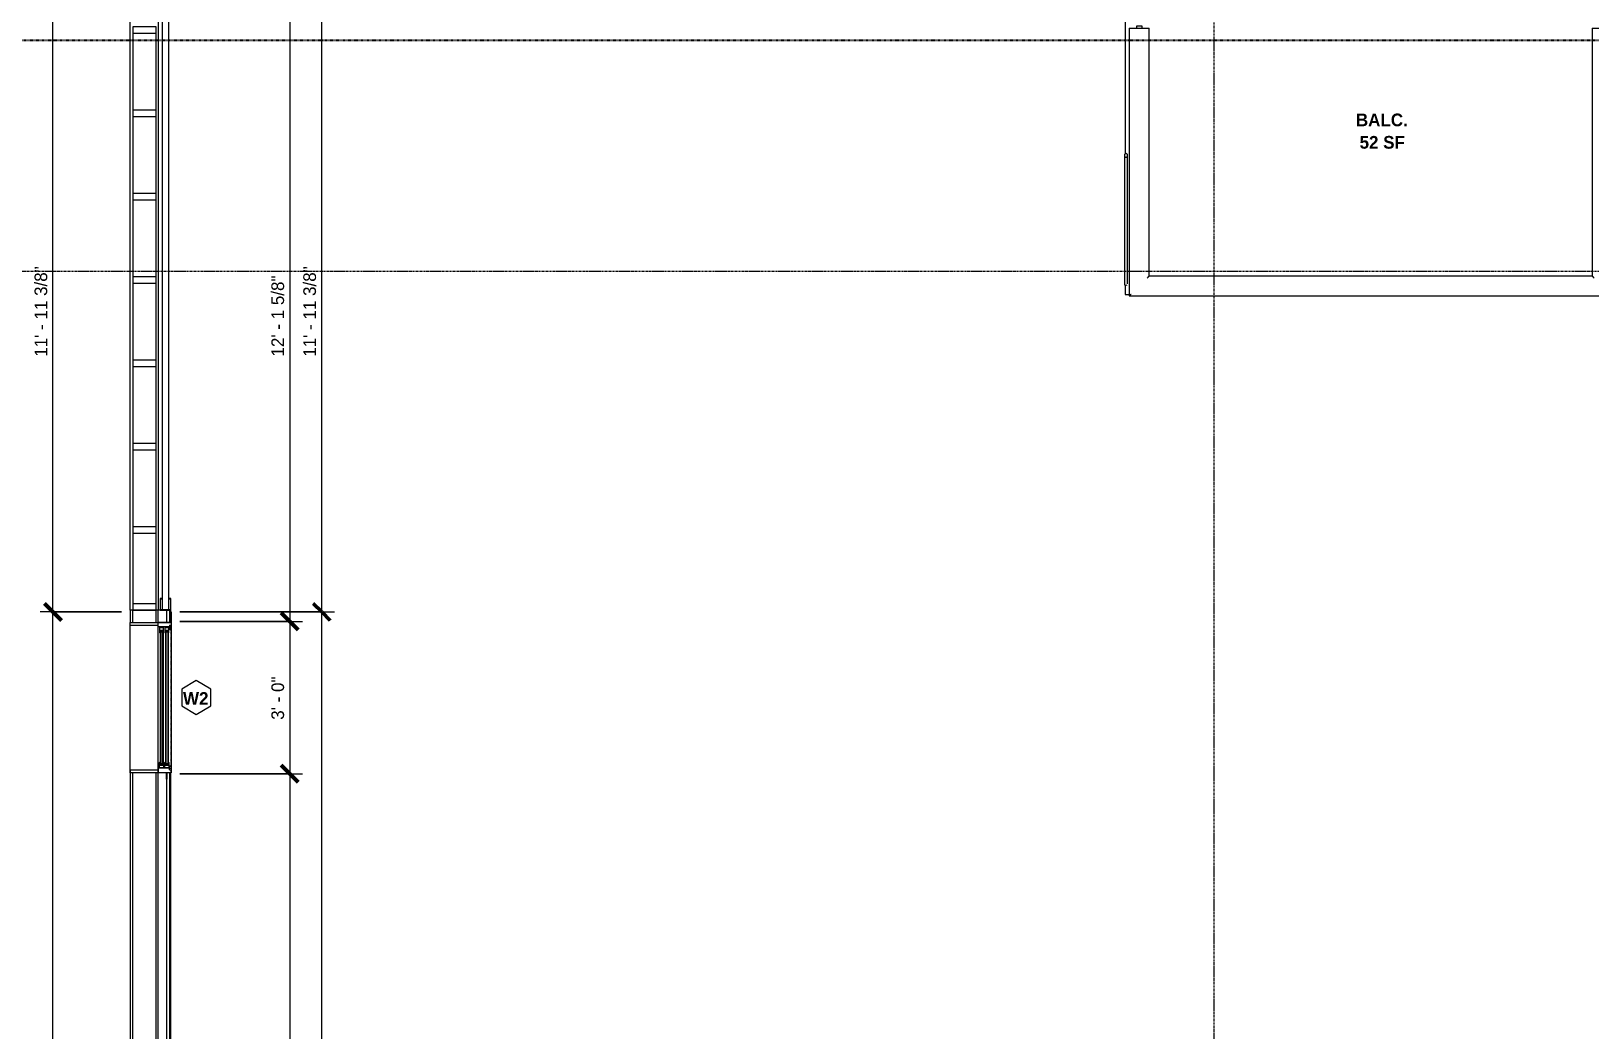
# Model space of a CAD drawing. Header units: inches. Extents: x -4058 to -1781, y 9814 to 12264.
# Drawn here: x -3433.7 to -3065.6, y 11008 to 11244 of the extents above; entities that cross this region are included whole.
import ezdxf

# ---------------------------------------------------------------- set-up
doc = ezdxf.new("R2010")
doc.units = ezdxf.units.IN
doc.header["$MEASUREMENT"] = 0
for name, pattern in [('Aligning Line 1_8_', [0.25, 0.125, -0.125]), ('Dash', [0.25, 0.125, -0.125]), ('Dash_2_', [0.25, 0.125, -0.125]), ('Grid Line 1_2_', [0.875, 0.5, -0.125, 0.125, -0.125])]:
    doc.linetypes.add(name, pattern=pattern)
for name, color, linetype, lineweight in [('0-1', 7, 'Continuous', 5), ('0-2', 7, 'Continuous', 9), ('A-ANNO-DIMS', 211, 'Continuous', 9), ('A-ANNO-DIMS-32', 211, 'Continuous', 9), ('A-AREA-IDEN', 2, 'Continuous', 9), ('A-DETL-GENF-HDLN-1', 7, 'Dash', 9), ('A-DETL-GENF-HDLN-2', 1, 'Continuous', 18), ('A-FLOR-1', 7, 'Continuous', 9), ('A-FLOR-HRAL-1', 7, 'Continuous', 9), ('A-GLAZ', 151, 'Continuous', 18), ('A-GLAZ-1', 7, 'Continuous', 9), ('A-GLAZ-CWMG-1', 7, 'Continuous', 9), ('A-GLAZ-IDEN', 152, 'Continuous', 9), ('A-WALL-1', 7, 'Continuous', 9), ('G-ANNO-SYMB', 111, 'Aligning Line 1_8_', 9), ('S-BEAM-1', 7, 'Continuous', 9), ('S-GRID-1', 1, 'Grid Line 1_2_', 9)]:
    doc.layers.add(name, color=color, linetype=linetype, lineweight=lineweight)
doc.layers.add('0-4', color=250, linetype='Dash_2_')
doc.styles.add('Century Gothic', font='ufonts.com_century-gothic.ttf', dxfattribs={"height": 3})
doc.styles.add('Century Gothic_B', font='GOTHICB.TTF', dxfattribs={"height": 3})
doc.dimstyles.new('THE_DIMENSION_STRING_2', dxfattribs={"dimscale": 12, "dimtxt": 3.132505, "dimasz": 0.333333, "dimexe": 0.25, "dimexo": 0.166667, "dimgap": 0.041667, "dimtad": 1, "dimdec": 4, "dimrnd": 0.0625, "dimzin": 3, "dimdsep": 46, "dimlunit": 4, "dimtxsty": 'Century Gothic', "dimblk1": 'OBLIQUE', "dimblk2": 'OBLIQUE', "dimsah": 1, "dimcen": 0.09, "dimdle": 0.25, "dimazin": 0, "dimtfac": 1, "dimtdec": 4, "dimtix": 1, "dimtmove": 0, "dimatfit": 3, "dimfxl": 1, "dimtvp": 1, "dimtfill": 1, "dimfrac": 2, "dimtolj": 1, "dimtzin": 0, "dimarcsym": 2})
doc.dimstyles.new('THE_DIMENSION_STRING_4', dxfattribs={"dimscale": 12, "dimtxt": 3.132505, "dimasz": 0.333333, "dimexe": 0.25, "dimexo": 0.166667, "dimgap": 0.041667, "dimtad": 1, "dimdec": 4, "dimrnd": 0.0625, "dimzin": 3, "dimdsep": 46, "dimlunit": 4, "dimtxsty": 'Century Gothic', "dimblk1": 'OBLIQUE', "dimblk2": 'OBLIQUE', "dimsah": 1, "dimcen": 0.09, "dimdle": 0.25, "dimazin": 0, "dimtfac": 1, "dimtdec": 4, "dimtix": 1, "dimtmove": 0, "dimatfit": 3, "dimfxl": 1, "dimtvp": 1, "dimtfill": 1, "dimfrac": 2, "dimtolj": 1, "dimtzin": 0, "dimarcsym": 2})

# ---------------------------------------------------------------- blocks, each defined once
blk = doc.blocks.new('Rectangular Mullion - Profile_Polycarbonate_right-3362549-UNIT PLANS - 2ND FLOOR')
at = {"layer": 'A-GLAZ-CWMG-1'}
for p, q in [((0, 1.29), (-2.75, 1.29)), ((-2.75, 1.29), (-2.75, 0.79)), ((-2.75, 0.79), (-2.5, 0.79)), ((-2.69, 0.85), (-2.69, 1.22)), ((-2.69, 1.22), (-0.06, 1.22)), ((-2.5, 0.85), (-2.69, 0.85)), ((-2.5, 0.79), (-2.5, 0.85)), ((-0.06, 1.22), (-0.06, -1.15)), ((0, -1.21), (0, 1.29)), ((-2.5, -0.79), (-2.75, -0.79)), ((-2.75, -0.79), (-2.75, -1.21)), ((-2.75, -1.21), (0, -1.21)), ((-2.69, -1.15), (-2.69, -0.85)), ((-2.69, -0.85), (-2.5, -0.85)), ((-0.06, -1.15), (-2.69, -1.15)), ((-2.5, -0.85), (-2.5, -0.79))]:
    blk.add_line(p, q, dxfattribs=at)
blk = doc.blocks.new('Rectangular Mullion - Stud - Vertical-3363278-UNIT PLANS - 2ND FLOOR')
at = {"layer": 'A-GLAZ-CWMG-1'}
for p, q in [((-1.5, 2.75), (0, 2.75)), ((-1.5, -2.75), (-1.5, 2.75)), ((0, 2.75), (0, -2.75)), ((0, -2.75), (-1.5, -2.75))]:
    blk.add_line(p, q, dxfattribs=at)
blk = doc.blocks.new('Rectangular Mullion - Stud - Base_Head-1991713-UNIT PLANS - 2ND FLOOR')
at = {"layer": 'A-GLAZ-CWMG-1'}
for p, q in [((-3409.67, 11243.46), (-3409.67, 11225.28)), ((-3404.17, 11225.28), (-3404.17, 11243.46))]:
    blk.add_line(p, q, dxfattribs=at)
blk = doc.blocks.new('Rectangular Mullion - Stud - Base_Head-1769174-UNIT PLANS - 2ND FLOOR')
at = {"layer": 'A-GLAZ-CWMG-1'}
for p, q in [((-3409.67, 11223.78), (-3409.67, 11205.59)), ((-3404.17, 11205.59), (-3404.17, 11223.78))]:
    blk.add_line(p, q, dxfattribs=at)
blk = doc.blocks.new('Rectangular Mullion - Stud - Vertical-3363281-UNIT PLANS - 2ND FLOOR')
at = {"layer": 'A-GLAZ-CWMG-1'}
for p, q in [((0, 2.75), (1.5, 2.75)), ((0, -2.75), (0, 2.75)), ((1.5, 2.75), (1.5, -2.75)), ((1.5, -2.75), (0, -2.75))]:
    blk.add_line(p, q, dxfattribs=at)
blk = doc.blocks.new('Rectangular Mullion - Stud - Base_Head-1769175-UNIT PLANS - 2ND FLOOR')
at = {"layer": 'A-GLAZ-CWMG-1'}
for p, q in [((-3409.67, 11125.36), (-3409.67, 11108.68)), ((-3404.17, 11108.68), (-3404.17, 11125.36))]:
    blk.add_line(p, q, dxfattribs=at)
blk = doc.blocks.new('Window-Double_Hung-Marvin-Essential - ESDH3066 - 2nd Floor-3357222-UNIT PLANS - 2ND FLOOR')
at = {"layer": 'A-DETL-GENF-HDLN-1'}
blk.add_line((16.1, -4.84), (-16.5, -4.84), dxfattribs=at)
at = {"layer": 'A-DETL-GENF-HDLN-2'}
for p, q in [((-17.13, 4.81), (-17.75, 4.81)), ((-17.13, -1.78), (-17.13, 4.81)), ((17.12, 4.81), (17.75, 4.81)), ((17.12, 4.81), (17.12, -1.78)), ((-16.72, -1.81), (-17.75, -1.81)), ((-17.75, -4.91), (-17.75, -1.81)), ((-16.72, -4.4), (-16.72, -1.81)), ((-16.56, -2.16), (-15.34, -2.16)), ((-16.56, -2.16), (-16.56, -3.09)), ((-15.34, -3.09), (-16.56, -3.09)), ((-16.56, -3.38), (-15.34, -3.38)), ((-16.56, -3.38), (-16.56, -4.31)), ((-15.28, -2.27), (-15.94, -2.27)), ((-15.94, -2.27), (-15.94, -2.99)), ((-15.94, -2.99), (-15.28, -2.99)), ((-15.28, -3.49), (-15.94, -3.49)), ((-15.94, -3.49), (-15.94, -4.21)), ((-15.84, -2.29), (-15.84, -2.98)), ((-15.84, -3.51), (-15.84, -4.2)), ((-15.54, -2.42), (-15.54, -2.85)), ((-15.54, -3.63), (-15.54, -4.07)), ((-15.34, -2.16), (-15.28, -2.22)), ((-15.34, -3.09), (-15.28, -3.03)), ((-15.34, -3.38), (-15.28, -3.44)), ((-15.28, -2.22), (-15.28, -2.27)), ((-15.28, -2.99), (-15.28, -3.03)), ((-15.28, -3.44), (-15.28, -3.49)), ((15.34, -2.16), (15.28, -2.22)), ((15.28, -2.22), (15.28, -2.27)), ((15.28, -2.27), (15.94, -2.27)), ((15.28, -2.99), (15.28, -3.03)), ((15.94, -2.99), (15.28, -2.99)), ((15.34, -3.09), (15.28, -3.03)), ((15.34, -3.38), (15.28, -3.44)), ((15.28, -3.44), (15.28, -3.49)), ((15.28, -3.49), (15.94, -3.49)), ((16.56, -2.16), (15.34, -2.16)), ((15.34, -3.09), (16.56, -3.09)), ((16.56, -3.38), (15.34, -3.38)), ((15.54, -2.42), (15.54, -2.85)), ((15.54, -3.63), (15.54, -4.07)), ((15.84, -2.29), (15.84, -2.98)), ((15.84, -3.51), (15.84, -4.2)), ((15.94, -2.27), (15.94, -2.99)), ((15.94, -3.49), (15.94, -4.21)), ((16.56, -2.16), (16.56, -3.09)), ((16.56, -3.38), (16.56, -4.31)), ((16.72, -4.4), (16.72, -1.81)), ((16.72, -1.81), (17.75, -1.81)), ((17.75, -4.91), (17.75, -1.81)), ((-19.25, -3.86), (-19.25, -3.81)), ((-19.25, -3.81), (-17.9, -3.81)), ((-17.75, -3.86), (-19.25, -3.86)), ((-17.9, -3.81), (-17.9, -3.7)), ((-17.9, -3.7), (-17.75, -3.7)), ((-17.75, -4.91), (-17.16, -4.91)), ((-17.08, -4.5), (-17.16, -4.91)), ((-17.08, -4.5), (-16.19, -4.5)), ((-16.85, -4.87), (-16.85, -4.5)), ((-16.3, -4.87), (-16.85, -4.87)), ((-16.38, -4.4), (-16.72, -4.4)), ((-15.34, -4.31), (-16.56, -4.31)), ((-16.38, -4.5), (-16.38, -4.4)), ((-16.18, -4.64), (-16.3, -4.64)), ((-16.3, -4.64), (-16.3, -4.87)), ((-16.19, -4.5), (-16.19, -4.59)), ((-16.19, -4.59), (-16.1, -4.59)), ((-16.18, -4.84), (-16.18, -4.64)), ((-16.18, -4.84), (-16.1, -4.84)), ((-16.1, -4.59), (-16.1, -4.84)), ((-15.94, -4.21), (-15.28, -4.21)), ((-15.34, -4.31), (-15.28, -4.25)), ((-15.28, -4.21), (-15.28, -4.25)), ((15.28, -4.21), (15.28, -4.25)), ((15.94, -4.21), (15.28, -4.21)), ((15.34, -4.31), (15.28, -4.25)), ((15.34, -4.31), (16.56, -4.31)), ((16.19, -4.59), (16.1, -4.59)), ((16.1, -4.59), (16.1, -4.84)), ((16.18, -4.84), (16.1, -4.84)), ((16.18, -4.84), (16.18, -4.64)), ((16.18, -4.64), (16.3, -4.64)), ((17.08, -4.5), (16.19, -4.5)), ((16.19, -4.5), (16.19, -4.59)), ((16.3, -4.64), (16.3, -4.87)), ((16.3, -4.87), (16.85, -4.87)), ((16.38, -4.5), (16.38, -4.4)), ((16.38, -4.4), (16.72, -4.4)), ((16.85, -4.87), (16.85, -4.5)), ((17.08, -4.5), (17.16, -4.91)), ((17.75, -4.91), (17.16, -4.91)), ((17.9, -3.7), (17.75, -3.7)), ((17.75, -3.86), (19.25, -3.86)), ((17.9, -3.81), (17.9, -3.7)), ((19.25, -3.81), (17.9, -3.81)), ((19.25, -3.86), (19.25, -3.81))]:
    blk.add_line(p, q, dxfattribs=at)
at = {"layer": 'A-GLAZ'}
for p, q in [((15.84, -2.29), (-15.84, -2.29)), ((15.84, -2.42), (-15.84, -2.42)), ((15.84, -2.85), (-15.84, -2.85)), ((15.84, -2.98), (-15.84, -2.98)), ((15.84, -3.51), (-15.84, -3.51)), ((15.84, -3.63), (-15.84, -3.63)), ((15.84, -4.07), (-15.84, -4.07)), ((15.84, -4.2), (-15.84, -4.2))]:
    blk.add_line(p, q, dxfattribs=at)
at = {"layer": 'A-GLAZ-1'}
for p, q in [((-17.75, 4.81), (17.75, 4.81)), ((-17.75, -1.78), (-17.75, 4.81)), ((17.75, 4.81), (17.75, -1.78)), ((-17.75, -1.81), (17.75, -1.81)), ((-17.75, -4.91), (-17.75, -1.81)), ((17.75, -1.81), (17.75, -4.91)), ((17.75, -4.91), (-17.75, -4.91)), ((17.75, -4.81), (20.21, -4.81)), ((20.21, -4.88), (17.75, -4.88)), ((20.21, -4.81), (20.21, -4.88))]:
    blk.add_line(p, q, dxfattribs=at)
blk = doc.blocks.new('Railing - Baluster_01-2700443-UNIT PLANS - 2ND FLOOR')
at = {"layer": 'A-FLOR-HRAL-1'}
for p, q in [((-0.59, 1.18), (0.59, 1.18)), ((-0.59, 0.59), (-0.59, 1.18)), ((0.59, 1.18), (0.59, 0.59))]:
    blk.add_line(p, q, dxfattribs=at)
blk = doc.blocks.new('Railing - Railing-3287744-UNIT PLANS - 2ND FLOOR')
at = {"layer": 'A-FLOR-HRAL-1'}
for p, q in [((-3174.37, 11244.64), (-3174.37, 11181.39)), ((-3174.37, 11244.64), (-3173.9, 11244.64)), ((-3173.9, 11244.64), (-3170.12, 11244.64)), ((-3170.12, 11244.64), (-3169.65, 11244.64)), ((-3169.65, 11186.11), (-3169.65, 11244.64)), ((-3065.05, 11244.64), (-3065.05, 11186.11)), ((-3065.05, 11244.64), (-3064.58, 11244.64)), ((-3064.58, 11244.64), (-3060.8, 11244.64)), ((-3060.8, 11244.64), (-3060.32, 11244.64)), ((-3060.32, 11214.59), (-3060.32, 11244.64)), ((-3060.32, 11181.39), (-3060.32, 11210.26)), ((-3065.05, 11186.11), (-3169.65, 11186.11)), ((-3174.37, 11181.39), (-3060.32, 11181.39))]:
    blk.add_line(p, q, dxfattribs=at)
for points, knots in [([(-3170.12, 11185.64), (-3170.08, 11185.68), (-3170.02, 11185.74), (-3169.94, 11185.82), (-3169.89, 11185.87), (-3169.86, 11185.9), (-3169.82, 11185.94), (-3169.79, 11185.97), (-3169.77, 11186), (-3169.74, 11186.02), (-3169.71, 11186.05), (-3169.68, 11186.08), (-3169.66, 11186.11), (-3169.65, 11186.11), (-3169.65, 11186.11)], [0, 0, 0, 0, 0.166667, 0.25, 0.333333, 0.375, 0.416667, 0.5, 0.541667, 0.583333, 0.666667, 0.75, 0.833333, 1, 1, 1, 1]), ([(-3064.58, 11185.64), (-3064.62, 11185.68), (-3064.68, 11185.74), (-3064.76, 11185.82), (-3064.8, 11185.87), (-3064.84, 11185.9), (-3064.87, 11185.94), (-3064.9, 11185.97), (-3064.93, 11186), (-3064.96, 11186.02), (-3064.99, 11186.05), (-3065.01, 11186.08), (-3065.04, 11186.11), (-3065.05, 11186.11), (-3065.05, 11186.11)], [0, 0, 0, 0, 0.166667, 0.25, 0.333333, 0.375, 0.416667, 0.5, 0.541667, 0.583333, 0.666667, 0.75, 0.833333, 1, 1, 1, 1]), ([(-3174.37, 11181.39), (-3174.37, 11181.39), (-3174.36, 11181.4), (-3174.34, 11181.42), (-3174.31, 11181.45), (-3174.28, 11181.48), (-3174.26, 11181.51), (-3174.23, 11181.53), (-3174.19, 11181.57), (-3174.15, 11181.62), (-3174.11, 11181.65), (-3174.07, 11181.69), (-3174, 11181.76), (-3173.94, 11181.82), (-3173.9, 11181.86)], [0, 0, 0, 0, 0.166667, 0.25, 0.333333, 0.416667, 0.458333, 0.5, 0.583333, 0.666667, 0.708333, 0.75, 0.833333, 1, 1, 1, 1]), ([(-3060.32, 11181.39), (-3060.32, 11181.39), (-3060.33, 11181.4), (-3060.36, 11181.42), (-3060.39, 11181.45), (-3060.41, 11181.48), (-3060.44, 11181.51), (-3060.47, 11181.53), (-3060.51, 11181.57), (-3060.55, 11181.62), (-3060.59, 11181.65), (-3060.62, 11181.69), (-3060.69, 11181.76), (-3060.75, 11181.82), (-3060.8, 11181.86)], [0, 0, 0, 0, 0.166667, 0.25, 0.333333, 0.416667, 0.458333, 0.5, 0.583333, 0.666667, 0.708333, 0.75, 0.833333, 1, 1, 1, 1])]:
    blk.add_open_spline(points, degree=3, knots=knots, dxfattribs=at)
blk.add_blockref('Railing - Baluster_01-2700443-UNIT PLANS - 2ND FLOOR', (-3172.01, 11244.05))
blk = doc.blocks.new('Walls 41 - Walls 1-3287689-UNIT PLANS - 2ND FLOOR')
at = {"layer": 'S-BEAM-1'}
for p, q in [((-3175.52, 11214.59), (-3175.52, 11184.24)), ((-3174.77, 11184.24), (-3174.77, 11214.59))]:
    blk.add_line(p, q, dxfattribs=at)
at = {"layer": 'S-BEAM-1', "flags": 128}
for points in [[(-3174.77, 11214.59), (-3174.78, 11214.7), (-3174.82, 11214.8), (-3174.87, 11214.88), (-3174.94, 11214.95), (-3175.02, 11215), (-3175.1, 11215.03), (-3175.19, 11215.03), (-3175.28, 11215), (-3175.36, 11214.95), (-3175.43, 11214.88), (-3175.48, 11214.8), (-3175.51, 11214.7), (-3175.52, 11214.59)], [(-3175.52, 11214.59), (-3175.51, 11214.49), (-3175.48, 11214.39), (-3175.43, 11214.3), (-3175.36, 11214.23), (-3175.28, 11214.18), (-3175.19, 11214.15), (-3175.1, 11214.15), (-3175.02, 11214.18), (-3174.94, 11214.23), (-3174.87, 11214.3), (-3174.82, 11214.39), (-3174.78, 11214.49), (-3174.77, 11214.59)]]:
    blk.add_lwpolyline(points, dxfattribs=at)
at = {"layer": 'S-BEAM-1'}
blk.add_ellipse((-3175.15, 11184.24), major_axis=(0.375, 0), ratio=0.850805, start_param=3.141593, end_param=5.497787, dxfattribs=at)
blk = doc.blocks.new('CTR - 1st Phase - Shell_rvt-1-UNIT PLANS - 2ND FLOOR')
at = {"layer": 'A-FLOR-1'}
for p, q in [((-3175.34, 11247.89), (-3175.34, 11214.97)), ((-3175.34, 11183.97), (-3175.34, 11181.75)), ((-3175.34, 11181.75), (-3174.37, 11181.75))]:
    blk.add_line(p, q, dxfattribs=at)
at = {"layer": 'A-WALL-1'}
for p, q in [((-3410.3, 11107.18), (-3410.3, 11247.89)), ((-3403.67, 11247.89), (-3403.67, 11107.18)), ((-3402.75, 11247.13), (-3402.75, 11107.24)), ((-3401.17, 11107.24), (-3401.17, 11247.13)), ((-3410.3, 11107.18), (-3410.3, 11104.28)), ((-3400.67, 11107.18), (-3410.3, 11107.18)), ((-3409.67, 11104.28), (-3409.67, 11107.18)), ((-3404.17, 11104.28), (-3404.17, 11107.18)), ((-3403.67, 11104.28), (-3403.67, 11107.18)), ((-3402.75, 11107.24), (-3401.17, 11107.24)), ((-3401.67, 11104.28), (-3401.67, 11107.18)), ((-3400.92, 11104.28), (-3400.92, 11107.18)), ((-3400.67, 11106.74), (-3400.67, 11107.18)), ((-3403.7, 11104.28), (-3403.67, 11104.28)), ((-3410.3, 11068.78), (-3410.3, 10842.51)), ((-3409.67, 10843.14), (-3409.67, 11068.78)), ((-3404.17, 10848.64), (-3404.17, 11068.78)), ((-3403.67, 11068.78), (-3403.7, 11068.78)), ((-3403.67, 10849.14), (-3403.67, 11068.78)), ((-3401.67, 10849.89), (-3401.67, 11068.78)), ((-3400.92, 10850.64), (-3400.92, 11068.78)), ((-3400.67, 10850.89), (-3400.67, 11068.78))]:
    blk.add_line(p, q, dxfattribs=at)
at = {"layer": '0-2', "extrusion": (0, 0, -1), "rotation": 269.9999999999911}
for name, p in [('Rectangular Mullion - Stud - Vertical-3363281-UNIT PLANS - 2ND FLOOR', (3406.92, 11244.96)), ('Rectangular Mullion - Stud - Vertical-3363281-UNIT PLANS - 2ND FLOOR', (3406.92, 11225.28)), ('Rectangular Mullion - Stud - Vertical-3363281-UNIT PLANS - 2ND FLOOR', (3406.92, 11205.59)), ('Rectangular Mullion - Stud - Vertical-3363281-UNIT PLANS - 2ND FLOOR', (3406.92, 11185.91)), ('Rectangular Mullion - Stud - Vertical-3363281-UNIT PLANS - 2ND FLOOR', (3406.92, 11166.23)), ('Rectangular Mullion - Stud - Vertical-3363281-UNIT PLANS - 2ND FLOOR', (3406.92, 11146.54)), ('Rectangular Mullion - Stud - Vertical-3363281-UNIT PLANS - 2ND FLOOR', (3406.92, 11126.86)), ('Rectangular Mullion - Stud - Vertical-3363278-UNIT PLANS - 2ND FLOOR', (3406.92, 11107.18))]:
    blk.add_blockref(name, p, dxfattribs=at)
at = {"layer": '0-2'}
for name, p in [('Railing - Railing-3287744-UNIT PLANS - 2ND FLOOR', (0, 0)), ('Rectangular Mullion - Stud - Base_Head-1991713-UNIT PLANS - 2ND FLOOR', (0, 0)), ('Rectangular Mullion - Stud - Base_Head-1769174-UNIT PLANS - 2ND FLOOR', (0, 0)), ('Walls 41 - Walls 1-3287689-UNIT PLANS - 2ND FLOOR', (0, 0)), ('Rectangular Mullion - Stud - Base_Head-1769174-UNIT PLANS - 2ND FLOOR', (0, -19.68)), ('Rectangular Mullion - Stud - Base_Head-1769174-UNIT PLANS - 2ND FLOOR', (0, -39.37)), ('Rectangular Mullion - Stud - Base_Head-1769174-UNIT PLANS - 2ND FLOOR', (0, -59.05)), ('Rectangular Mullion - Stud - Base_Head-1769174-UNIT PLANS - 2ND FLOOR', (0, -78.73)), ('Rectangular Mullion - Stud - Base_Head-1769175-UNIT PLANS - 2ND FLOOR', (0, 0))]:
    blk.add_blockref(name, p, dxfattribs=at)
for name, p, rotation in [('Rectangular Mullion - Profile_Polycarbonate_right-3362549-UNIT PLANS - 2ND FLOOR', (-3401.96, 11107.18), 270), ('Window-Double_Hung-Marvin-Essential - ESDH3066 - 2nd Floor-3357222-UNIT PLANS - 2ND FLOOR', (-3405.49, 11086.53), 89.99999999999993)]:
    blk.add_blockref(name, p, dxfattribs=dict(at, rotation=rotation))
blk = doc.blocks.new('DIMBLOCK494-UNIT PLANS - 2ND FLOOR')
at = {"layer": 'A-ANNO-DIMS-32', "lineweight": 50}
for p, q in [((-3372.61, 11250.14), (-3374.61, 11252.14)), ((-3372.61, 11250.14), (-3370.61, 11248.14)), ((-3372.61, 11104.53), (-3374.61, 11106.53)), ((-3372.61, 11104.53), (-3370.61, 11102.53))]:
    blk.add_line(p, q, dxfattribs=at)
at = {"layer": 'A-ANNO-DIMS-32'}
for p, q in [((-3372.61, 11253.14), (-3372.61, 11104.53)), ((-3371.78, 11250.14), (-3375.61, 11250.14)), ((-3372.61, 11250.14), (-3371.78, 11250.14)), ((-3398.58, 11104.53), (-3369.61, 11104.53)), ((-3372.61, 11104.53), (-3398.58, 11104.53))]:
    blk.add_line(p, q, dxfattribs=at)
at = {"layer": 'A-ANNO-DIMS-32', "color": 0, "insert": (-3376.95, 11167.09), "char_height": 3, "width": 24.5827, "attachment_point": 1, "rotation": 90, "line_spacing_factor": 0.984502, "style": 'Century Gothic', "bg_fill": 3, "box_fill_scale": 1.25, "bg_fill_color": 256, "bg_fill_true_color": 13158600, "bg_fill_transparency": 0}
blk.add_mtext('12\' - 1 5/8"', dxfattribs=at)
blk = doc.blocks.new('_Oblique')
at = {"color": 0, "linetype": 'ByBlock', "lineweight": -2}
blk.add_line((-0.5, -0.5), (0.5, 0.5), dxfattribs=at)
blk = doc.blocks.new('DIMBLOCK495-UNIT PLANS - 2ND FLOOR')
at = {"layer": 'A-ANNO-DIMS-32'}
for p, q in [((-3398.58, 11104.53), (-3369.61, 11104.53)), ((-3372.61, 11104.53), (-3398.58, 11104.53)), ((-3372.61, 11104.53), (-3372.61, 11068.53)), ((-3398.58, 11068.53), (-3369.61, 11068.53)), ((-3372.61, 11068.53), (-3398.58, 11068.53))]:
    blk.add_line(p, q, dxfattribs=at)
at = {"layer": 'A-ANNO-DIMS-32', "lineweight": 50}
for p, q in [((-3372.61, 11104.53), (-3374.61, 11106.53)), ((-3372.61, 11104.53), (-3370.61, 11102.53)), ((-3372.61, 11068.53), (-3374.61, 11070.53)), ((-3372.61, 11068.53), (-3370.61, 11066.53))]:
    blk.add_line(p, q, dxfattribs=at)
at = {"layer": 'A-ANNO-DIMS-32', "color": 0, "insert": (-3376.95, 11081.28), "char_height": 3, "width": 12.5897, "attachment_point": 1, "rotation": 90, "line_spacing_factor": 0.984502, "style": 'Century Gothic', "bg_fill": 3, "box_fill_scale": 1.25, "bg_fill_color": 256, "bg_fill_true_color": 13158600, "bg_fill_transparency": 0}
blk.add_mtext('3\' - 0"', dxfattribs=at)
blk = doc.blocks.new('DIMBLOCK496-UNIT PLANS - 2ND FLOOR')
at = {"layer": 'A-ANNO-DIMS-32'}
for p, q in [((-3398.58, 11068.53), (-3369.61, 11068.53)), ((-3372.61, 11068.53), (-3398.58, 11068.53)), ((-3372.61, 11068.53), (-3372.61, 10845.64)), ((-3371.78, 10848.64), (-3375.61, 10848.64)), ((-3372.61, 10848.64), (-3371.78, 10848.64))]:
    blk.add_line(p, q, dxfattribs=at)
at = {"layer": 'A-ANNO-DIMS-32', "lineweight": 50}
for p, q in [((-3372.61, 11068.53), (-3374.61, 11070.53)), ((-3372.61, 11068.53), (-3370.61, 11066.53)), ((-3372.61, 10848.64), (-3374.61, 10850.64)), ((-3372.61, 10848.64), (-3370.61, 10846.64))]:
    blk.add_line(p, q, dxfattribs=at)
at = {"layer": 'A-ANNO-DIMS-32', "color": 0, "insert": (-3376.95, 10948.34), "char_height": 3, "width": 24.5827, "attachment_point": 1, "rotation": 90, "line_spacing_factor": 0.984502, "style": 'Century Gothic', "bg_fill": 3, "box_fill_scale": 1.25, "bg_fill_color": 256, "bg_fill_true_color": 13158600, "bg_fill_transparency": 0}
blk.add_mtext('18\' - 3 7/8"', dxfattribs=at)
blk = doc.blocks.new('DIMBLOCK955-UNIT PLANS - 2ND FLOOR')
at = {"layer": 'A-ANNO-DIMS-32', "lineweight": 50}
for p, q in [((-3428.53, 11106.74), (-3430.53, 11108.74)), ((-3428.53, 11106.74), (-3426.53, 11104.74)), ((-3428.53, 10848.64), (-3430.53, 10850.64)), ((-3428.53, 10848.64), (-3426.53, 10846.64))]:
    blk.add_line(p, q, dxfattribs=at)
at = {"layer": 'A-ANNO-DIMS-32'}
for p, q in [((-3412.3, 11106.74), (-3431.53, 11106.74)), ((-3428.53, 10848.64), (-3428.53, 11106.74)), ((-3428.53, 11106.74), (-3412.3, 11106.74)), ((-3408.99, 10848.64), (-3431.53, 10848.64)), ((-3428.53, 10848.64), (-3408.99, 10848.64))]:
    blk.add_line(p, q, dxfattribs=at)
at = {"layer": 'A-ANNO-DIMS-32', "color": 0, "insert": (-3432.88, 10967.45), "char_height": 3, "width": 24.5827, "attachment_point": 1, "rotation": 90, "line_spacing_factor": 0.984502, "style": 'Century Gothic', "bg_fill": 3, "box_fill_scale": 1.25, "bg_fill_color": 256, "bg_fill_true_color": 13158600, "bg_fill_transparency": 0}
blk.add_mtext('21\' - 6 1/8"', dxfattribs=at)
blk = doc.blocks.new('DIMBLOCK956-UNIT PLANS - 2ND FLOOR')
at = {"layer": 'A-ANNO-DIMS-32', "lineweight": 50}
for p, q in [((-3428.53, 11250.14), (-3430.53, 11252.14)), ((-3428.53, 11250.14), (-3426.53, 11248.14)), ((-3428.53, 11106.74), (-3430.53, 11108.74)), ((-3428.53, 11106.74), (-3426.53, 11104.74))]:
    blk.add_line(p, q, dxfattribs=at)
at = {"layer": 'A-ANNO-DIMS-32'}
for p, q in [((-3408.99, 11250.14), (-3431.53, 11250.14)), ((-3428.53, 11106.74), (-3428.53, 11250.14)), ((-3428.53, 11250.14), (-3408.99, 11250.14)), ((-3412.3, 11106.74), (-3431.53, 11106.74)), ((-3428.53, 11106.74), (-3412.3, 11106.74))]:
    blk.add_line(p, q, dxfattribs=at)
at = {"layer": 'A-ANNO-DIMS-32', "color": 0, "insert": (-3432.88, 11167.03), "char_height": 3, "width": 27.387, "attachment_point": 1, "rotation": 90, "line_spacing_factor": 0.984502, "style": 'Century Gothic', "bg_fill": 3, "box_fill_scale": 1.25, "bg_fill_color": 256, "bg_fill_true_color": 13158600, "bg_fill_transparency": 0}
blk.add_mtext('11\' - 11 3/8"', dxfattribs=at)
blk = doc.blocks.new('DIMBLOCK1156-UNIT PLANS - 2ND FLOOR')
at = {"layer": 'A-ANNO-DIMS-32', "lineweight": 50}
for p, q in [((-3365.06, 11106.74), (-3367.06, 11108.74)), ((-3365.06, 11106.74), (-3363.06, 11104.74)), ((-3365.06, 10848.64), (-3367.06, 10850.64)), ((-3365.06, 10848.64), (-3363.06, 10846.64))]:
    blk.add_line(p, q, dxfattribs=at)
at = {"layer": 'A-ANNO-DIMS-32'}
for p, q in [((-3398.58, 11106.74), (-3362.06, 11106.74)), ((-3365.06, 11106.74), (-3398.58, 11106.74)), ((-3365.06, 10848.64), (-3365.06, 11106.74)), ((-3365.89, 10848.64), (-3362.06, 10848.64)), ((-3365.06, 10848.64), (-3365.89, 10848.64))]:
    blk.add_line(p, q, dxfattribs=at)
at = {"layer": 'A-ANNO-DIMS-32', "color": 0, "insert": (-3369.41, 10967.45), "char_height": 3, "width": 24.5827, "attachment_point": 1, "rotation": 90, "line_spacing_factor": 0.984502, "style": 'Century Gothic', "bg_fill": 3, "box_fill_scale": 1.25, "bg_fill_color": 256, "bg_fill_true_color": 13158600, "bg_fill_transparency": 0}
blk.add_mtext('21\' - 6 1/8"', dxfattribs=at)
blk = doc.blocks.new('DIMBLOCK1157-UNIT PLANS - 2ND FLOOR')
at = {"layer": 'A-ANNO-DIMS-32', "lineweight": 50}
for p, q in [((-3365.06, 11250.14), (-3367.06, 11252.14)), ((-3365.06, 11250.14), (-3363.06, 11248.14)), ((-3365.06, 11106.74), (-3367.06, 11108.74)), ((-3365.06, 11106.74), (-3363.06, 11104.74))]:
    blk.add_line(p, q, dxfattribs=at)
at = {"layer": 'A-ANNO-DIMS-32'}
for p, q in [((-3365.89, 11250.14), (-3362.06, 11250.14)), ((-3365.06, 11250.14), (-3365.89, 11250.14)), ((-3365.06, 11106.74), (-3365.06, 11250.14)), ((-3398.58, 11106.74), (-3362.06, 11106.74)), ((-3365.06, 11106.74), (-3398.58, 11106.74))]:
    blk.add_line(p, q, dxfattribs=at)
at = {"layer": 'A-ANNO-DIMS-32', "color": 0, "insert": (-3369.41, 11167.03), "char_height": 3, "width": 27.387, "attachment_point": 1, "rotation": 90, "line_spacing_factor": 0.984502, "style": 'Century Gothic', "bg_fill": 3, "box_fill_scale": 1.25, "bg_fill_color": 256, "bg_fill_true_color": 13158600, "bg_fill_transparency": 0}
blk.add_mtext('11\' - 11 3/8"', dxfattribs=at)
blk = doc.blocks.new('Window Tag - ONE-4156801-UNIT PLANS - 2ND FLOOR')
at = {"layer": 'A-GLAZ-IDEN'}
for p, q in [((0, 0.125), (-0.107, 0.062)), ((0.107, 0.062), (0, 0.125)), ((-0.107, 0.062), (-0.107, -0.062)), ((0.107, -0.062), (0.107, 0.062)), ((-0.107, -0.062), (0, -0.125)), ((0, -0.125), (0.107, -0.062))]:
    blk.add_line(p, q, dxfattribs=at)

msp = doc.modelspace()

# ---------------------------------------------------------------- linework, layer by layer
at = {"layer": 'G-ANNO-SYMB'}
msp.add_line((-2851.7738, 11241.72163), (-3940.29498, 11241.72163), dxfattribs=at)
at = {"layer": 'S-GRID-1'}
msp.add_line((-3154.32374, 9814.0266), (-3154.32374, 12247.50061), dxfattribs=at)

# ---------------------------------------------------------------- block references
at = {"layer": '0-1'}
msp.add_blockref('CTR - 1st Phase - Shell_rvt-1-UNIT PLANS - 2ND FLOOR', (0, 0), dxfattribs=at)

# ---------------------------------------------------------------- texts
at = {"layer": 'A-AREA-IDEN', "char_height": 3, "attachment_point": 1, "style": 'Century Gothic_B'}
for s, insert, width in [('BALC.', (-3120.85208, 11224.48689), 14.544), ('52 SF', (-3119.97649, 11219.18975), 12.423)]:
    msp.add_mtext(s, dxfattribs=dict(at, insert=insert, width=width))

# ---------------------------------------------------------------- next in the draw order: dimensions: what is measured, and where the dimension line sits
at = {"layer": 'A-ANNO-DIMS'}
for base, p1, p2, dimstyle, override, picture, middle in [((-3372.60792, 11104.5269), (-3369.7795, 11250.1394), (-3400.57945, 11104.5269), 'THE_DIMENSION_STRING_2', {"dimpost": '<>', "dimfxl": 148.834261}, 'DIMBLOCK494-UNIT PLANS - 2ND FLOOR', (-3374.8496, 11177.33315)), ((-3428.53451, 11106.73783), (-3406.98624, 10848.6394), (-3410.29874, 11106.73783), 'THE_DIMENSION_STRING_4', {"dimpost": '<>', "dimfxl": 258.119693}, 'DIMBLOCK955-UNIT PLANS - 2ND FLOOR', (-3430.77618, 10977.68861))]:
    dim = msp.add_linear_dim(base=base, p1=p1, p2=p2, angle=90, dimstyle=dimstyle, override=override, dxfattribs=at)
    dim.commit()
    dim.dimension.update_dxf_attribs({"geometry": picture, "text_midpoint": middle})

# ---------------------------------------------------------------- next in the draw order: dimensions: what is measured, and where the dimension line sits
for base, p1, p2, dimstyle, override, picture, middle in [((-3428.53451, 11250.1394), (-3410.29874, 11106.73783), (-3406.98624, 11250.1394), 'THE_DIMENSION_STRING_4', {"dimpost": '<>', "dimfxl": 143.439816}, 'DIMBLOCK956-UNIT PLANS - 2ND FLOOR', (-3430.77618, 11178.43861)), ((-3372.60792, 11068.5269), (-3400.57945, 11104.5269), (-3400.57945, 11068.5269), 'THE_DIMENSION_STRING_2', {"dimpost": '<>', "dimfxl": 36}, 'DIMBLOCK495-UNIT PLANS - 2ND FLOOR', (-3374.68338, 11086.5269))]:
    dim = msp.add_linear_dim(base=base, p1=p1, p2=p2, angle=90, dimstyle=dimstyle, override=override, dxfattribs=at)
    dim.commit()
    dim.dimension.update_dxf_attribs({"geometry": picture, "text_midpoint": middle})

# ---------------------------------------------------------------- next in the draw order: dimensions: what is measured, and where the dimension line sits
dim = msp.add_linear_dim(base=(-3372.60792, 10848.6394), p1=(-3400.57945, 11068.5269), p2=(-3369.7795, 10848.6394), angle=90, dimstyle='THE_DIMENSION_STRING_2', override={"dimpost": '<>', "dimfxl": 222.034119}, dxfattribs=at)
dim.commit()
dim.dimension.update_dxf_attribs({"geometry": 'DIMBLOCK496-UNIT PLANS - 2ND FLOOR', "text_midpoint": (-3374.8496, 10958.58315)})

# ---------------------------------------------------------------- next in the draw order: dimensions: what is measured, and where the dimension line sits
dim = msp.add_linear_dim(base=(-3365.06271, 11106.73783), p1=(-3367.89113, 10848.6394), p2=(-3400.57945, 11106.73783), angle=90, dimstyle='THE_DIMENSION_STRING_4', override={"dimpost": '<>', "dimfxl": 260.1602}, dxfattribs=at)
dim.commit()
dim.dimension.update_dxf_attribs({"geometry": 'DIMBLOCK1156-UNIT PLANS - 2ND FLOOR', "text_midpoint": (-3367.30438, 10977.68861)})

# ---------------------------------------------------------------- next in the draw order: block references
at = {"layer": 'A-GLAZ-IDEN', "xscale": 31.99999999999999, "yscale": 31.99999999999999, "zscale": 31.99999999999999}
msp.add_blockref('Window Tag - ONE-4156801-UNIT PLANS - 2ND FLOOR', (-3394.67374, 11086.5269), dxfattribs=at)

# ---------------------------------------------------------------- next in the draw order: texts
at = {"layer": 'A-GLAZ-IDEN', "insert": (-3397.81048, 11087.81064), "char_height": 3, "width": 7.575, "attachment_point": 1, "style": 'Century Gothic_B'}
msp.add_mtext('W2', dxfattribs=at)

# ---------------------------------------------------------------- next in the draw order: dimensions: what is measured, and where the dimension line sits
at = {"layer": 'A-ANNO-DIMS'}
dim = msp.add_linear_dim(base=(-3365.06271, 11250.1394), p1=(-3400.57945, 11106.73783), p2=(-3367.89113, 11250.1394), angle=90, dimstyle='THE_DIMENSION_STRING_4', override={"dimpost": '<>', "dimfxl": 147.080027}, dxfattribs=at)
dim.commit()
dim.dimension.update_dxf_attribs({"geometry": 'DIMBLOCK1157-UNIT PLANS - 2ND FLOOR', "text_midpoint": (-3367.30438, 11178.43861)})

# ---------------------------------------------------------------- next in the draw order: linework, layer by layer
at = {"layer": '0-4'}
msp.add_line((-2851.7738, 11241.72163), (-3940.29498, 11241.72163), dxfattribs=at)
at = {"layer": 'S-GRID-1'}
msp.add_line((-1781.27288, 11187.1894), (-4041.7795, 11187.1894), dxfattribs=at)

doc.saveas('drawing.dxf')
